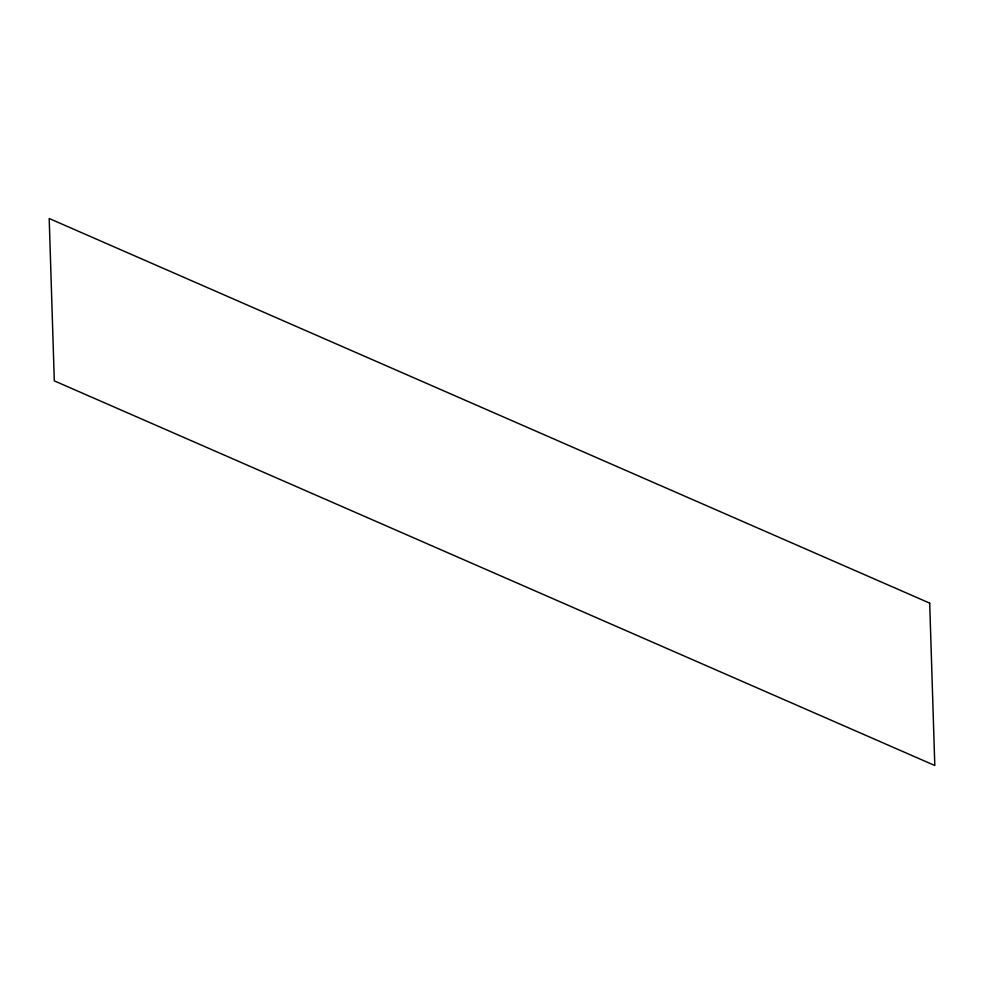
<?xml version="1.0" encoding="UTF-8"?>
<svg xmlns="http://www.w3.org/2000/svg" width="984" height="984" viewBox="0 0 984 984"><rect width="100%" height="100%" fill="white"/><g stroke="black" fill="none" stroke-linecap="round" stroke-linejoin="round"><path stroke-width="1.48" d="M929.696 603.143L49.2 218.51L54.304 380.857L934.8 765.49L929.696 603.143"/></g></svg>
